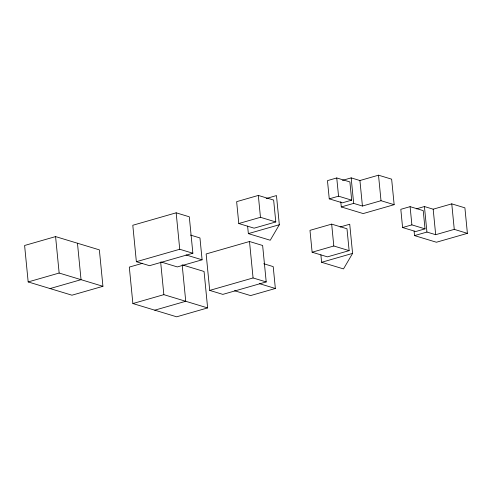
<?xml version="1.0" encoding="UTF-8"?>
<svg xmlns="http://www.w3.org/2000/svg" width="492" height="492" viewBox="0 0 492 492"><rect width="100%" height="100%" fill="white"/><g stroke="black" fill="none" stroke-linecap="round" stroke-linejoin="round"><path stroke-width="0.74" d="M266.147 198.534L276.467 195.57L279.327 224.727L270.243 240.25L248.355 233.62L247.617 226.142M340.138 226.984L349.726 224.235L352.586 253.392L343.496 268.915L321.608 262.285L320.876 254.807M55.578 236.597L24.6 245.49L28.173 281.934L71.955 295.2L102.933 286.307L99.359 249.862L55.578 236.597L59.151 273.042L102.933 286.307M176.161 212.815L132.797 225.262L136.37 261.713L149.506 265.692L192.87 253.245L189.297 216.794L176.161 212.815L179.74 249.266L192.87 253.245M258.325 195.435L236.64 201.658L238.786 223.528L254.106 228.171L275.791 221.947L273.644 200.078L258.325 195.435L260.465 217.304L275.791 221.947M336.756 177.956L327.463 180.625L329.253 198.848L342.383 202.827L351.675 200.158L349.892 181.935L336.756 177.956L338.545 196.179L351.675 200.158M342.42 180.386L351.171 177.876L359.923 180.527L378.508 175.189L391.644 179.168L394.147 204.684L363.17 213.577L341.282 206.941L340.765 201.689M28.173 281.934L59.151 273.042M238.786 223.528L260.465 217.304M329.253 198.848L338.545 196.179M136.37 261.713L179.74 249.266M50.061 288.57L81.039 279.677L77.465 243.232M142.575 263.288L129.304 267.094L132.877 303.546L176.653 316.811L207.63 307.918L204.057 271.467L182.169 264.837M248.355 233.62L279.327 224.727M341.282 206.941L353.668 203.387L362.426 206.037L381.011 200.705L394.147 204.684M249.499 241.504L206.136 253.958L209.709 290.403L222.845 294.382L266.209 281.934L262.636 245.49L249.499 241.504L253.072 277.955L266.209 281.934M190.465 235.071L199.955 237.943L202.095 259.813L177.317 266.922L161.265 262.064M331.663 224.124L309.978 230.348L312.125 252.218L327.444 256.861L349.129 250.637L346.983 228.768L331.663 224.124L333.804 245.994L349.129 250.637M410.1 206.652L400.808 209.315L402.591 227.538L415.728 231.523L425.02 228.854L423.231 210.631L410.1 206.652L411.884 224.875L425.02 228.854M416.404 208.842L424.424 206.542L433.181 209.192L451.767 203.86L464.897 207.839L467.4 233.349L436.422 242.242L414.535 235.607L414.092 231.105M132.877 303.546L163.848 294.653L207.63 307.918M312.125 252.218L333.804 245.994M402.591 227.538L411.884 224.875M209.709 290.403L253.072 277.955M154.765 310.175L185.742 301.282L182.243 265.6M321.608 262.285L352.586 253.392M414.535 235.607L426.927 232.052L435.678 234.702L454.264 229.37L467.4 233.349M263.724 263.737L273.208 266.609L275.354 288.478L250.569 295.587L234.518 290.729M186.044 254.948L202.095 259.813M259.296 283.613L275.354 288.478M451.767 203.86L454.264 229.37M433.181 209.192L435.678 234.702M424.424 206.542L426.927 232.052M378.508 175.189L381.011 200.705M359.923 180.527L362.426 206.037M351.171 177.876L353.668 203.387M160.65 262.002L163.848 294.653"/></g></svg>
